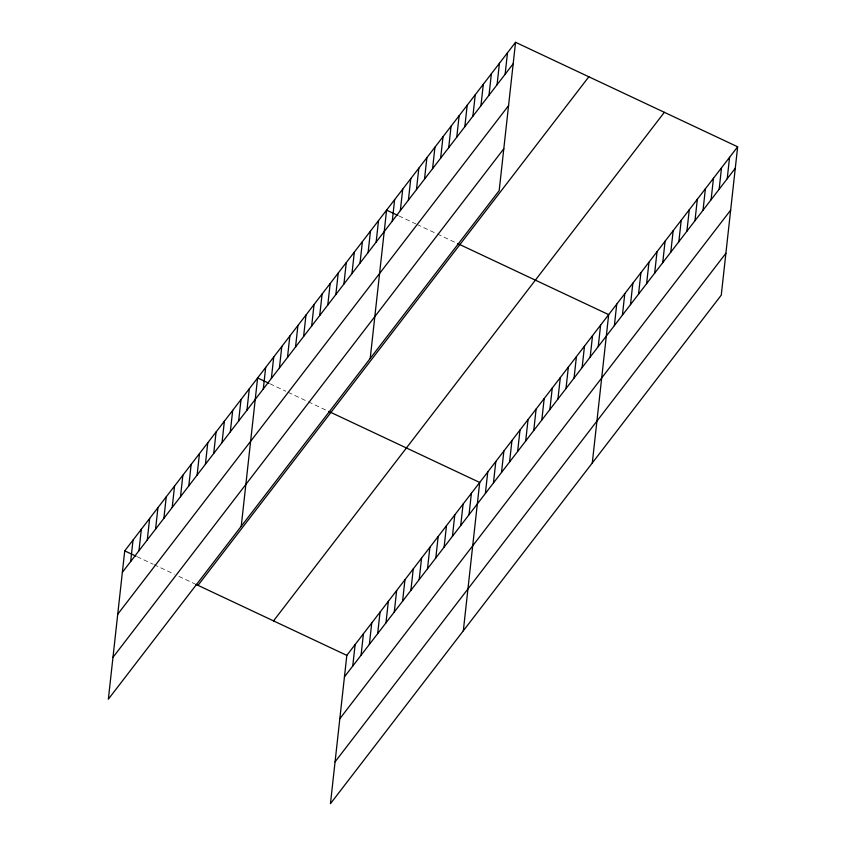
<?xml version="1.0" encoding="UTF-8"?>
<svg xmlns="http://www.w3.org/2000/svg" width="846" height="846" viewBox="0 0 846 846"><rect width="100%" height="100%" fill="white"/><g stroke="black" fill="none" stroke-linecap="round" stroke-linejoin="round"><path stroke-width="0.63" stroke-dasharray="4.23 3.17" d="M398.984 215.963L415.904 223.926M417.025 224.454L436.198 233.475M437.319 234.004L456.491 243.024M270.011 383.788L285.8 391.222M288.052 392.28L307.225 401.3M308.346 401.829L326.387 410.321M137.137 556.7L152.915 564.134M154.046 564.663L174.339 574.212M178.855 576.338L194.643 583.761"/><path stroke-width="1.27" d="M515.552 42.3L124.732 550.862L108.351 699.198L499.182 190.625L515.552 42.3L737.649 146.802L721.268 295.138L330.448 803.7L346.818 655.375L737.649 146.802M130.665 561.533L133.034 540.065M138.966 550.725L141.345 529.258M147.278 539.917L149.647 518.45M155.579 529.11L157.948 507.642M163.881 518.312L166.26 496.835M172.193 507.505L174.562 486.027M180.494 496.697L182.863 475.219M188.795 485.89L191.175 464.412M197.107 475.082L199.476 453.604M205.409 464.274L207.778 442.796M213.721 453.467L216.09 431.989M222.022 442.659L224.391 421.181M230.324 431.851L232.692 410.373M238.635 421.044L241.004 399.566M246.937 410.236L249.306 388.758M241.237 526.286L257.607 377.951L268.891 383.259M263.296 388.938L265.676 367.471M271.365 378.448L273.734 356.98M279.423 367.957L281.792 346.49M287.481 357.477L289.85 335.999M295.54 346.987L297.919 325.509M303.608 336.497L305.977 315.019M311.666 326.006L314.035 304.528M319.725 315.516L322.093 294.038M327.783 305.025L330.162 283.547M335.851 294.535L338.22 273.068M343.91 284.045L346.278 262.577M351.968 273.554L354.337 252.087M360.026 263.074L362.405 241.596M368.095 252.584L370.463 231.106M376.153 242.093L378.522 220.616M370.21 358.45L386.58 210.125L397.863 215.434M392.269 221.113L394.648 199.635M400.338 210.622L402.707 189.144M352.75 666.045L355.13 644.567M408.396 200.132L410.765 178.665M361.062 655.238L363.431 633.76M416.454 189.641L418.823 168.174M369.364 644.43L371.732 622.952M424.512 179.151L426.892 157.684M377.665 633.622L380.044 612.144M432.581 168.671L434.95 147.193M385.977 622.815L388.346 601.337M440.639 158.181L443.008 136.703M394.278 612.007L396.647 590.529M448.697 147.69L451.066 126.213M402.58 601.199L404.959 579.722M456.755 137.2L459.135 115.722M410.892 590.392L413.26 568.914M464.824 126.71L467.193 105.232M419.193 579.584L421.562 558.106M472.882 116.219L475.251 94.741M427.494 568.776L429.874 547.299M480.94 105.729L483.309 84.262M435.806 557.969L438.175 536.491M488.999 95.238L491.378 73.771M444.108 547.161L446.477 525.683M497.067 84.759L499.436 63.281M452.42 536.353L454.788 514.886M505.125 74.268L507.494 52.79M460.721 525.546L463.09 504.079M469.022 514.738L471.391 493.271M463.322 630.788L479.703 482.463L328.65 411.378M485.393 493.451L487.761 471.973M493.451 482.96L495.819 461.482M501.509 472.47L503.878 450.992M509.578 461.979L511.946 440.502M517.636 451.489L520.004 430.011M525.694 440.999L528.063 419.521M533.752 430.508L536.121 409.041M541.81 420.018L544.19 398.551M549.879 409.527L552.248 388.06M557.937 399.048L560.306 377.57M565.995 388.557L568.364 367.079M574.053 378.067L576.433 356.589M582.122 367.576L584.491 346.099M590.18 357.086L592.549 335.608M598.238 346.596L600.607 325.118M592.295 462.963L608.676 314.638L457.623 243.553M614.365 325.615L616.734 304.148M622.423 315.124L624.792 293.657M630.482 304.645L632.85 283.167M638.54 294.154L640.919 272.676M646.608 283.664L648.977 262.186M654.667 273.173L657.035 251.696M662.725 262.683L665.093 241.205M670.783 252.193L673.162 230.715M678.852 241.702L681.22 220.235M686.91 231.212L689.279 209.745M694.968 220.721L697.337 199.254M703.026 210.242L705.405 188.764M711.095 199.751L713.464 178.273M719.153 189.261L721.522 167.783M727.211 178.77L729.58 157.293M122.363 572.34L513.184 63.778M117.742 614.207L508.562 105.634M112.973 657.331L503.804 148.769M198.017 585.358L588.848 76.785M273.533 620.89L664.353 112.317M344.449 676.853L735.269 168.28M339.828 718.709L730.648 210.146M335.069 761.844L725.889 253.271M124.732 550.862L136.005 556.171M195.764 584.29L346.818 655.375"/></g></svg>
